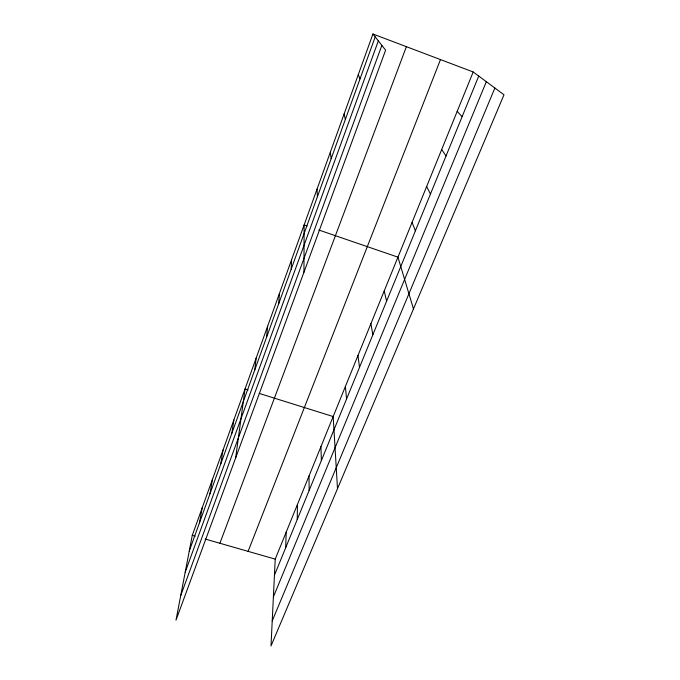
<?xml version="1.0" encoding="UTF-8"?>
<svg xmlns="http://www.w3.org/2000/svg" width="680" height="680" viewBox="0 0 680 680"><rect width="100%" height="100%" fill="white"/><g stroke="black" fill="none" stroke-linecap="round" stroke-linejoin="round"><path stroke-width="1.02" d="M303.96 272.212L304.122 224.97L307.054 225.973M297.245 519.503L297.449 504.45M285.685 547.74L286.195 532.159M291.185 269.229L291.593 259.734M473.195 71.978L275.23 559.13L270.997 646L503.999 94.775L473.195 71.978L372.929 34L192.279 535.356L176.001 620.152L385.62 50.167L372.929 34M278.673 303.832L279.438 293.471M266.526 337.399L267.631 326.23M254.745 369.979L256.164 358.046M235.637 458.006L245.029 388.969L248.064 389.921M231.863 433.253L233.869 419.925M220.745 463.981L223.031 450.007M209.958 493.825L212.492 479.247M199.469 522.827L202.249 507.688M189.269 551.021L375.207 36.898M185.206 572.203L378.335 40.877M180.71 595.654L381.854 45.373M219.903 543.269L406.394 46.673M248.106 551.352L440.478 59.585M274.448 575.203L478.728 76.075M273.385 596.921L486.327 81.702M272.212 620.933L494.879 88.034M192.279 535.356L195.237 536.206M205.105 539.027L275.23 559.13M259.207 393.405L333.175 416.551L337.493 488.682M318.784 230.001L397.945 257.15L413.474 308.924M457.19 111.367L462.111 116.68M441.677 149.523L446.037 155.966M426.649 186.507L430.466 194.004M358.284 74.664L360.034 78.855M412.08 222.369L415.387 230.851M344.097 114.036L345.355 119.433M384.225 290.912L386.597 301.189M370.906 323.688L372.844 334.781M357.969 355.529L359.507 367.378M330.352 152.175L331.16 158.695M345.398 386.469L346.545 399.041M317.033 189.133L317.407 196.715M320.926 446.675L321.368 460.564M309.026 475.966L309.137 490.45"/></g></svg>
